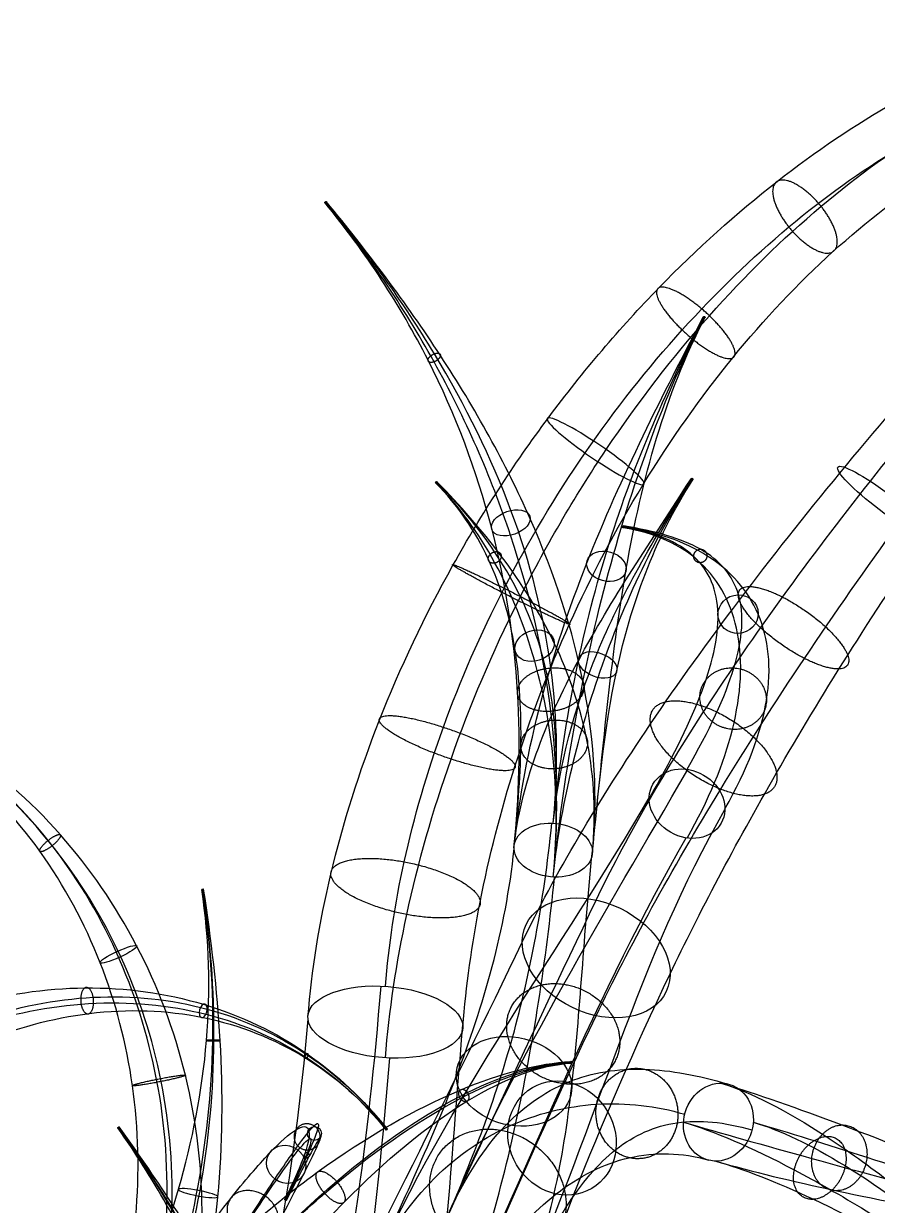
# Model space of a CAD drawing. Header units: millimetres. Extents: x -36.9 to 35.7, y -22.6 to 36.8.
# Drawn here: x -2.83 to 6.04, y 16.86 to 29.12 of the extents above; entities that cross this region are included whole.
import ezdxf

# ---------------------------------------------------------------- set-up
doc = ezdxf.new("R2010")
doc.units = ezdxf.units.MM
doc.header["$MEASUREMENT"] = 0
doc.layers.add('Default', color=18, linetype='Continuous', true_color=0x000000)

msp = doc.modelspace()

# ---------------------------------------------------------------- linework, layer by layer
at = {"layer": 'Default', "extrusion": (-0.574877, 0.697628, 0.427589)}
msp.add_circle((-17.58, 37.555, 40.827), 0.01, dxfattribs=at)
at = {"layer": 'Default', "extrusion": (0.290244, 0.559343, 0.776462)}
msp.add_circle((8.248, 13.558, 56.532), 0.01, dxfattribs=at)
at = {"layer": 'Default', "extrusion": (0.55776, 0.820369, -0.126088)}
msp.add_circle((11.305, 43.569, 16.803), 0.607, dxfattribs=at)
at = {"layer": 'Default', "extrusion": (0.596892, 0.787347, 0.154287)}
msp.add_circle((9.723, 42.435, 29.844), 0.607, dxfattribs=at)
at = {"layer": 'Default', "extrusion": (0.473389, 0.734994, 0.485476)}
msp.add_circle((9.752, 32.011, 43.786), 0.01, dxfattribs=at)
at = {"layer": 'Default', "extrusion": (-0.450089, 0.455677, 0.76797)}
msp.add_circle((-18.157, 20.042, 49.49), 0.01, dxfattribs=at)
at = {"layer": 'Default', "extrusion": (-0.267123, 0.759951, 0.592554)}
msp.add_circle((-10.044, 26.587, 46.679), 0.209, dxfattribs=at)
at = {"layer": 'Default', "extrusion": (-0.393039, 0.060612, 0.917522)}
msp.add_circle((-24.138, 22.997, 53.771), 0.01, dxfattribs=at)
at = {"layer": 'Default', "extrusion": (0.18417, 0.649814, 0.737444)}
msp.add_circle((3.304, 15.916, 52.141), 0.209, dxfattribs=at)
at = {"layer": 'Default', "extrusion": (-0.06644, 0.288286, 0.955237)}
msp.add_circle((-9.637, -4.555, 57.549), 0.209, dxfattribs=at)
at = {"layer": 'Default', "extrusion": (-0.196881, 0.619339, 0.760038)}
msp.add_circle((-9.228, 15.63, 50.364), 0.209, dxfattribs=at)
at = {"layer": 'Default', "extrusion": (0.280866, 0.749657, 0.599274)}
msp.add_circle((4.949, 25.025, 46.387), 0.209, dxfattribs=at)
at = {"layer": 'Default', "extrusion": (0.270784, 0.469856, 0.840186)}
msp.add_circle((6.982, 9.545, 52.123), 0.408, dxfattribs=at)
msp.add_circle((6.982, 9.545, 52.123), 0.408, dxfattribs=at)
at = {"layer": 'Default', "extrusion": (0.074237, 0.726664, 0.68297)}
msp.add_circle((-0.569, 19.575, 46.658), 0.408, dxfattribs=at)
msp.add_circle((-0.569, 19.575, 46.658), 0.408, dxfattribs=at)
msp.add_circle((-0.569, 19.575, 46.658), 0.408, dxfattribs=at)
msp.add_circle((-0.569, 19.575, 46.658), 0.408, dxfattribs=at)
msp.add_circle((-0.569, 19.575, 46.658), 0.408, dxfattribs=at)
at = {"layer": 'Default', "extrusion": (-0.154106, 0.988054, 0.000485483)}
msp.add_circle((-2.147, 55.794, 20.075), 0.01, dxfattribs=at)
at = {"layer": 'Default', "extrusion": (0.304488, 0.635859, 0.709204)}
msp.add_circle((5.579, 17.401, 44.269), 0.806, dxfattribs=at)
msp.add_circle((5.579, 17.401, 44.269), 0.806, dxfattribs=at)
at = {"layer": 'Default', "extrusion": (-0.411505, 0.8976, 0.158043)}
msp.add_circle((-6.438, 52.722, 27.136), 0.209, dxfattribs=at)
at = {"layer": 'Default', "extrusion": (0.071067, 0.885434, 0.4593)}
msp.add_circle((0.575, 26.859, 35.026), 0.806, dxfattribs=at)
msp.add_circle((0.575, 26.859, 35.026), 0.806, dxfattribs=at)
at = {"layer": 'Default', "extrusion": (0.810179, -0.204213, -0.54946)}
msp.add_circle((18.071, 42.152, -34.359), 0.0722, dxfattribs=at)
at = {"layer": 'Default', "extrusion": (0.157752, 0.641161, 0.751018)}
msp.add_circle((2.137, 15.18, 44.774), 0.607, dxfattribs=at)
at = {"layer": 'Default', "extrusion": (0.510534, 0.03242, 0.859246)}
msp.add_circle((18.128, 27.061, 53.295), 0.01, dxfattribs=at)
at = {"layer": 'Default', "extrusion": (0.372677, 0.218999, 0.901749)}
msp.add_circle((13.739, 8.959, 44.781), 0.607, dxfattribs=at)
at = {"layer": 'Default', "extrusion": (0.45759, -0.134607, 0.878915)}
msp.add_circle((18.242, 23.466, 41.574), 0.408, dxfattribs=at)
msp.add_circle((18.242, 23.466, 41.574), 0.408, dxfattribs=at)
msp.add_circle((18.242, 23.466, 41.574), 0.408, dxfattribs=at)
at = {"layer": 'Default', "extrusion": (-0.55582, 0.782854, 0.279648)}
msp.add_circle((-8.729, 45.26, 29.301), 0.01, dxfattribs=at)
at = {"layer": 'Default', "extrusion": (0.001127, 0.073499, 0.997295)}
msp.add_circle((0.078, -13.823, 52.001), 0.0722, dxfattribs=at)
at = {"layer": 'Default', "extrusion": (-0.51657, 0.653606, 0.553132)}
msp.add_circle((-11.681, 36.415, 40.1), 0.01, dxfattribs=at)
at = {"layer": 'Default', "extrusion": (-0.223512, -0.316922, 0.921739)}
msp.add_circle((-10.046, 33.665, 43.737), 0.209, dxfattribs=at)
at = {"layer": 'Default', "extrusion": (0.182879, 0.974047, -0.133374)}
msp.add_circle((4.132, 57.719, 8.89), 0.209, dxfattribs=at)
at = {"layer": 'Default', "extrusion": (0.225531, 0.448589, 0.864814)}
msp.add_circle((7.695, 11.265, 49.417), 0.01, dxfattribs=at)
at = {"layer": 'Default'}
for points, knots in [([(2.35, 19.592, 43.846), (2.681, 20.285, 44.62), (3.378, 21.458, 45.609), (4.59, 23.142, 46.451), (5.635, 24.461, 46.825), (6.75, 25.76, 46.917), (8.236, 27.378, 46.678), (9.332, 28.471, 46.134), (10.014, 29.121, 45.639)], [0, 0, 0, 0, 3.111664, 4.74442, 6.400776, 8.057133, 9.689889, 12.801553, 12.801553, 12.801553, 12.801553]), ([(0.125, 18.814, 39.973), (0.164, 19.298, 40.224), (0.329, 20.322, 40.675), (0.835, 21.919, 41.129), (1.602, 23.533, 41.326), (2.594, 25.061, 41.231), (3.744, 26.409, 40.85), (4.97, 27.509, 40.218), (6.192, 28.332, 39.398), (6.988, 28.711, 38.75), (7.368, 28.858, 38.412)], [0, 0, 0, 0, 1.534199, 3.160231, 4.853825, 6.583342, 8.31286, 10.006454, 11.632486, 13.166685, 13.166685, 13.166685, 13.166685]), ([(3.117, 18.828, 44.202), (3.454, 19.531, 44.986), (4.125, 20.754, 45.973), (5.267, 22.538, 46.785), (6.247, 23.939, 47.126), (7.295, 25.317, 47.18), (8.704, 27.021, 46.896), (9.77, 28.15, 46.331), (10.456, 28.804, 45.833)], [0, 0, 0, 0, 3.111664, 4.74442, 6.400776, 8.057133, 9.689889, 12.801553, 12.801553, 12.801553, 12.801553]), ([(3.117, 20.028, 43.126), (3.412, 20.644, 43.813), (4.001, 21.669, 44.728), (5.038, 23.171, 45.589), (5.949, 24.371, 46.027), (6.946, 25.583, 46.211), (8.307, 27.122, 46.102), (9.342, 28.178, 45.634), (9.985, 28.791, 45.167)], [0, 0, 0, 0, 3.111664, 4.74442, 6.400776, 8.057133, 9.689889, 12.801553, 12.801553, 12.801553, 12.801553]), ([(0.929, 18.392, 40.662), (0.968, 18.875, 40.912), (1.122, 19.903, 41.352), (1.582, 21.519, 41.769), (2.282, 23.164, 41.908), (3.195, 24.732, 41.748), (4.266, 26.119, 41.3), (5.425, 27.254, 40.614), (6.603, 28.1, 39.757), (7.386, 28.485, 39.1), (7.766, 28.631, 38.763)], [0, 0, 0, 0, 1.534199, 3.160231, 4.853825, 6.583342, 8.31286, 10.006454, 11.632486, 13.166685, 13.166685, 13.166685, 13.166685]), ([(3.885, 19.264, 43.481), (4.185, 19.89, 44.179), (4.749, 20.965, 45.092), (5.715, 22.566, 45.923), (6.561, 23.849, 46.327), (7.491, 25.14, 46.475), (8.775, 26.765, 46.32), (9.78, 27.857, 45.831), (10.427, 28.475, 45.36)], [0, 0, 0, 0, 3.111664, 4.74442, 6.400776, 8.057133, 9.689889, 12.801553, 12.801553, 12.801553, 12.801553]), ([(0.929, 19.134, 39.231), (0.963, 19.556, 39.45), (1.098, 20.447, 39.854), (1.504, 21.843, 40.3), (2.134, 23.284, 40.547), (2.975, 24.688, 40.551), (3.982, 25.965, 40.289), (5.091, 27.036, 39.775), (6.221, 27.847, 39.052), (6.965, 28.215, 38.454), (7.321, 28.351, 38.139)], [0, 0, 0, 0, 1.534199, 3.160231, 4.853825, 6.583342, 8.31286, 10.006454, 11.632486, 13.166685, 13.166685, 13.166685, 13.166685]), ([(1.733, 18.712, 39.92), (1.767, 19.133, 40.138), (1.89, 20.027, 40.532), (2.252, 21.443, 40.939), (2.815, 22.916, 41.13), (3.576, 24.359, 41.067), (4.505, 25.676, 40.74), (5.546, 26.781, 40.171), (6.632, 27.615, 39.411), (7.364, 27.989, 38.805), (7.719, 28.125, 38.49)], [0, 0, 0, 0, 1.534199, 3.160231, 4.853825, 6.583342, 8.31286, 10.006454, 11.632486, 13.166685, 13.166685, 13.166685, 13.166685]), ([(2.264, 20.569, 46.185), (2.318, 21.095, 46.679), (2.351, 22.183, 47.656), (2.094, 23.894, 49.059), (1.449, 25.632, 50.349), (0.729, 26.744, 51.083), (0.3, 27.265, 51.402)], [0, 0, 0, 0, 2.240954, 4.518101, 6.795247, 9.036201, 9.036201, 9.036201, 9.036201]), ([(2.671, 20.267, 46.461), (2.727, 20.815, 46.976), (2.71, 21.982, 47.958), (2.292, 23.817, 49.267), (1.497, 25.624, 50.418), (0.737, 26.743, 51.094), (0.308, 27.264, 51.414)], [0, 0, 0, 0, 2.240954, 4.518101, 6.795247, 9.036201, 9.036201, 9.036201, 9.036201]), ([(2.671, 20.826, 45.867), (2.726, 21.365, 46.373), (2.709, 22.447, 47.411), (2.297, 24.071, 48.935), (1.502, 25.69, 50.32), (0.738, 26.754, 51.078), (0.309, 27.275, 51.397)], [0, 0, 0, 0, 2.240954, 4.518101, 6.795247, 9.036201, 9.036201, 9.036201, 9.036201]), ([(3.078, 20.525, 46.143), (3.135, 21.085, 46.669), (3.068, 22.246, 47.712), (2.494, 23.994, 49.143), (1.55, 25.682, 50.388), (0.746, 26.753, 51.089), (0.316, 27.274, 51.409)], [0, 0, 0, 0, 2.240954, 4.518101, 6.795247, 9.036201, 9.036201, 9.036201, 9.036201]), ([(2.264, 20.569, 46.185), (2.301, 20.932, 46.526), (2.358, 21.642, 47.238), (2.309, 22.653, 48.395), (2.045, 23.585, 49.619), (1.683, 24.121, 50.442), (1.45, 24.357, 50.84)], [0, 0, 0, 0, 1.554012, 3.126036, 4.698059, 6.252072, 6.252072, 6.252072, 6.252072]), ([(2.671, 20.826, 45.867), (2.71, 21.209, 46.226), (2.717, 21.925, 47.015), (2.511, 22.849, 48.301), (2.097, 23.651, 49.606), (1.692, 24.132, 50.44), (1.458, 24.369, 50.838)], [0, 0, 0, 0, 1.554012, 3.126036, 4.698059, 6.252072, 6.252072, 6.252072, 6.252072]), ([(2.671, 20.267, 46.461), (2.709, 20.637, 46.809), (2.716, 21.397, 47.501), (2.515, 22.521, 48.561), (2.102, 23.551, 49.671), (1.693, 24.116, 50.451), (1.459, 24.352, 50.849)], [0, 0, 0, 0, 1.554012, 3.126036, 4.698059, 6.252072, 6.252072, 6.252072, 6.252072]), ([(3.078, 20.525, 46.143), (3.118, 20.915, 46.51), (3.075, 21.68, 47.278), (2.717, 22.717, 48.467), (2.154, 23.616, 49.658), (1.701, 24.127, 50.449), (1.468, 24.363, 50.847)], [0, 0, 0, 0, 1.554012, 3.126036, 4.698059, 6.252072, 6.252072, 6.252072, 6.252072]), ([(4.06, 21.385, 48.77), (4.293, 21.788, 49.492), (4.623, 22.496, 51.054), (4.67, 23.243, 53.562), (4.272, 23.703, 56.088), (3.73, 23.858, 57.707), (3.399, 23.909, 58.481)], [0, 0, 0, 0, 2.532079, 5.116524, 7.70097, 10.233049, 10.233049, 10.233049, 10.233049]), ([(3.668, 21.082, 49.065), (3.89, 21.468, 49.755), (4.254, 22.182, 51.216), (4.456, 23.038, 53.593), (4.216, 23.64, 56.074), (3.721, 23.848, 57.704), (3.39, 23.899, 58.478)], [0, 0, 0, 0, 2.532079, 5.116524, 7.70097, 10.233049, 10.233049, 10.233049, 10.233049]), ([(4.06, 20.672, 49.168), (4.285, 21.062, 49.865), (4.604, 21.831, 51.327), (4.66, 22.838, 53.671), (4.273, 23.585, 56.101), (3.731, 23.838, 57.709), (3.399, 23.89, 58.483)], [0, 0, 0, 0, 2.532079, 5.116524, 7.70097, 10.233049, 10.233049, 10.233049, 10.233049]), ([(4.453, 20.975, 48.873), (4.688, 21.382, 49.601), (4.973, 22.146, 51.164), (4.874, 23.043, 53.64), (4.329, 23.647, 56.115), (3.74, 23.849, 57.711), (3.408, 23.9, 58.486)], [0, 0, 0, 0, 2.532079, 5.116524, 7.70097, 10.233049, 10.233049, 10.233049, 10.233049]), ([(-2.156, 14, 56.238), (-1.921, 14.394, 56.119), (-1.537, 15.268, 55.931), (-1.286, 16.71, 55.822), (-1.387, 18.167, 55.89), (-1.817, 19.52, 56.119), (-2.54, 20.701, 56.486), (-3.522, 21.642, 56.968), (-4.689, 22.266, 57.524), (-5.535, 22.451, 57.913), (-5.956, 22.484, 58.102)], [0, 0, 0, 0, 1.386998, 2.822858, 4.258719, 5.645717, 7.032715, 8.468575, 9.904436, 11.291434, 11.291434, 11.291434, 11.291434]), ([(-2.455, 14.296, 56.633), (-2.242, 14.653, 56.526), (-1.884, 15.437, 56.344), (-1.611, 16.739, 56.198), (-1.642, 18.092, 56.195), (-1.982, 19.398, 56.335), (-2.621, 20.583, 56.615), (-3.544, 21.565, 57.026), (-4.689, 22.238, 57.539), (-5.534, 22.438, 57.919), (-5.954, 22.471, 58.108)], [0, 0, 0, 0, 1.386998, 2.822858, 4.258719, 5.645717, 7.032715, 8.468575, 9.904436, 11.291434, 11.291434, 11.291434, 11.291434]), ([(-1.754, 13.878, 56.633), (-1.508, 14.29, 56.509), (-1.119, 15.207, 56.3), (-0.909, 16.711, 56.141), (-1.085, 18.214, 56.15), (-1.605, 19.587, 56.315), (-2.416, 20.762, 56.617), (-3.467, 21.681, 57.039), (-4.675, 22.28, 57.548), (-5.529, 22.457, 57.924), (-5.95, 22.49, 58.113)], [0, 0, 0, 0, 1.386998, 2.822858, 4.258719, 5.645717, 7.032715, 8.468575, 9.904436, 11.291434, 11.291434, 11.291434, 11.291434]), ([(-2.052, 14.175, 57.028), (-1.829, 14.549, 56.915), (-1.466, 15.375, 56.713), (-1.234, 16.74, 56.518), (-1.34, 18.14, 56.455), (-1.77, 19.465, 56.531), (-2.496, 20.644, 56.746), (-3.489, 21.604, 57.097), (-4.675, 22.252, 57.564), (-5.528, 22.444, 57.931), (-5.949, 22.477, 58.119)], [0, 0, 0, 0, 1.386998, 2.822858, 4.258719, 5.645717, 7.032715, 8.468575, 9.904436, 11.291434, 11.291434, 11.291434, 11.291434]), ([(-2.455, 14.296, 56.633), (-2.206, 14.713, 56.508), (-1.733, 15.581, 56.28), (-1.177, 17.008, 56.016), (-0.871, 18.555, 55.845), (-0.897, 19.619, 55.805), (-0.978, 20.138, 55.805)], [0, 0, 0, 0, 1.57499, 3.176635, 4.77828, 6.35327, 6.35327, 6.35327, 6.35327]), ([(-2.156, 14, 56.238), (-1.893, 14.442, 56.105), (-1.431, 15.399, 55.912), (-0.988, 16.955, 55.793), (-0.817, 18.559, 55.78), (-0.888, 19.62, 55.794), (-0.969, 20.139, 55.794)], [0, 0, 0, 0, 1.57499, 3.176635, 4.77828, 6.35327, 6.35327, 6.35327, 6.35327]), ([(-2.052, 14.175, 57.028), (-1.795, 14.605, 56.899), (-1.358, 15.516, 56.616), (-0.951, 16.999, 56.207), (-0.807, 18.562, 55.899), (-0.886, 19.621, 55.814), (-0.967, 20.139, 55.814)], [0, 0, 0, 0, 1.57499, 3.176635, 4.77828, 6.35327, 6.35327, 6.35327, 6.35327]), ([(-1.754, 13.878, 56.633), (-1.482, 14.335, 56.496), (-1.056, 15.335, 56.248), (-0.762, 16.946, 55.985), (-0.753, 18.566, 55.834), (-0.877, 19.622, 55.803), (-0.958, 20.141, 55.803)], [0, 0, 0, 0, 1.57499, 3.176635, 4.77828, 6.35327, 6.35327, 6.35327, 6.35327]), ([(-7.372, 15.004, 56.045), (-7.23, 15.46, 56.139), (-6.816, 16.367, 56.258), (-5.879, 17.547, 56.203), (-4.716, 18.442, 55.918), (-3.449, 18.988, 55.444), (-2.163, 19.178, 54.82), (-0.933, 19.005, 54.084), (0.14, 18.49, 53.293), (0.706, 17.957, 52.765), (0.943, 17.657, 52.512)], [0, 0, 0, 0, 1.370937, 2.794427, 4.217917, 5.588854, 6.959792, 8.383282, 9.806772, 11.177709, 11.177709, 11.177709, 11.177709]), ([(-7.007, 14.807, 56.445), (-6.867, 15.254, 56.537), (-6.473, 16.147, 56.642), (-5.594, 17.331, 56.543), (-4.502, 18.252, 56.198), (-3.305, 18.841, 55.656), (-2.08, 19.081, 54.963), (-0.896, 18.957, 54.16), (0.15, 18.475, 53.319), (0.711, 17.95, 52.777), (0.947, 17.651, 52.524)], [0, 0, 0, 0, 1.370937, 2.794427, 4.217917, 5.588854, 6.959792, 8.383282, 9.806772, 11.177709, 11.177709, 11.177709, 11.177709]), ([(-6.96, 14.957, 55.645), (-6.832, 15.367, 55.729), (-6.472, 16.181, 55.848), (-5.659, 17.274, 55.847), (-4.621, 18.151, 55.652), (-3.448, 18.741, 55.275), (-2.21, 19.01, 54.736), (-0.982, 18.923, 54.056), (0.117, 18.468, 53.29), (0.696, 17.947, 52.764), (0.932, 17.649, 52.512)], [0, 0, 0, 0, 1.370937, 2.794427, 4.217917, 5.588854, 6.959792, 8.383282, 9.806772, 11.177709, 11.177709, 11.177709, 11.177709]), ([(-6.594, 14.76, 56.045), (-6.469, 15.16, 56.127), (-6.129, 15.961, 56.232), (-5.373, 17.058, 56.187), (-4.407, 17.961, 55.932), (-3.305, 18.594, 55.488), (-2.127, 18.914, 54.878), (-0.944, 18.875, 54.132), (0.127, 18.453, 53.316), (0.701, 17.941, 52.776), (0.936, 17.642, 52.524)], [0, 0, 0, 0, 1.370937, 2.794427, 4.217917, 5.588854, 6.959792, 8.383282, 9.806772, 11.177709, 11.177709, 11.177709, 11.177709]), ([(-2.455, 14.296, 56.633), (-2.129, 14.843, 56.468), (-1.512, 15.656, 56.381), (-0.554, 16.6, 56.607), (0.479, 17.432, 57.077), (1.716, 18.131, 58.041), (2.525, 18.334, 59.092), (2.85, 18.354, 59.639)], [0, 0, 0, 0, 1.907448, 2.923958, 3.960179, 6.012911, 7.920358, 7.920358, 7.920358, 7.920358]), ([(-2.156, 14, 56.238), (-1.819, 14.566, 56.067), (-1.206, 15.434, 56.012), (-0.296, 16.454, 56.329), (0.663, 17.357, 56.909), (1.784, 18.113, 57.998), (2.537, 18.33, 59.085), (2.862, 18.351, 59.632)], [0, 0, 0, 0, 1.907448, 2.923958, 3.960179, 6.012911, 7.920358, 7.920358, 7.920358, 7.920358]), ([(-2.052, 14.175, 57.028), (-1.759, 14.666, 56.88), (-1.234, 15.411, 56.764), (-0.402, 16.343, 56.885), (0.523, 17.219, 57.227), (1.704, 18.049, 58.063), (2.523, 18.321, 59.095), (2.847, 18.341, 59.641)], [0, 0, 0, 0, 1.907448, 2.923958, 3.960179, 6.012911, 7.920358, 7.920358, 7.920358, 7.920358]), ([(-1.754, 13.878, 56.633), (-1.449, 14.39, 56.479), (-0.929, 15.189, 56.395), (-0.145, 16.197, 56.607), (0.707, 17.144, 57.059), (1.772, 18.031, 58.019), (2.535, 18.317, 59.088), (2.859, 18.337, 59.634)], [0, 0, 0, 0, 1.907448, 2.923958, 3.960179, 6.012911, 7.920358, 7.920358, 7.920358, 7.920358]), ([(1.57, 16.738, 40.469), (1.732, 17.109, 41.019), (2.113, 17.714, 42.206), (2.809, 18.202, 44.089), (3.601, 18.321, 45.962), (4.181, 18.209, 47.161), (4.483, 18.121, 47.742)], [0, 0, 0, 0, 1.91522, 3.863131, 5.811043, 7.726263, 7.726263, 7.726263, 7.726263]), ([(4.41, 18.129, 47.781), (4.789, 18.018, 48.509), (5.634, 17.718, 49.914), (7.133, 17.123, 51.827), (8.845, 16.462, 53.519), (10.114, 16.034, 54.495), (10.776, 15.836, 54.943)], [0, 0, 0, 0, 2.470453, 4.960215, 7.449978, 9.920431, 9.920431, 9.920431, 9.920431]), ([(4.41, 18.129, 47.781), (4.719, 18.038, 48.375), (5.49, 17.641, 49.493), (6.901, 16.545, 50.633), (8.377, 15.162, 51.099), (9.307, 14.199, 50.985), (9.739, 13.744, 50.841)], [0, 0, 0, 0, 1.930114, 3.979306, 6.028499, 7.958613, 7.958613, 7.958613, 7.958613]), ([(0.787, 16.178, 41.079), (0.944, 16.536, 41.61), (1.36, 17.154, 42.721), (2.186, 17.737, 44.454), (3.115, 17.966, 46.202), (3.739, 17.894, 47.357), (4.036, 17.807, 47.927)], [0, 0, 0, 0, 1.91522, 3.863131, 5.811043, 7.726263, 7.726263, 7.726263, 7.726263]), ([(-2.455, 14.296, 56.633), (-2.243, 14.651, 56.526), (-1.814, 15.34, 56.215), (-1.205, 16.239, 55.479), (-0.673, 16.95, 54.514), (-0.255, 17.438, 53.384), (0.029, 17.688, 52.141), (0.16, 17.689, 50.838), (0.121, 17.437, 49.554), (-0.019, 17.116, 48.76), (-0.115, 16.926, 48.392)], [0, 0, 0, 0, 1.275436, 2.585645, 3.895854, 5.17129, 6.446726, 7.756935, 9.067144, 10.34258, 10.34258, 10.34258, 10.34258]), ([(-2.052, 14.175, 57.028), (-1.826, 14.554, 56.914), (-1.38, 15.295, 56.569), (-0.787, 16.256, 55.746), (-0.311, 17.001, 54.681), (0.025, 17.493, 53.465), (0.214, 17.73, 52.163), (0.255, 17.71, 50.832), (0.151, 17.442, 49.546), (-0.005, 17.119, 48.756), (-0.101, 16.928, 48.388)], [0, 0, 0, 0, 1.275436, 2.585645, 3.895854, 5.17129, 6.446726, 7.756935, 9.067144, 10.34258, 10.34258, 10.34258, 10.34258]), ([(0.322, 10.485, 49.718), (0.273, 11.112, 49.842), (0.141, 12.366, 50.112), (-0.233, 14.231, 50.577), (-0.861, 16.038, 51.095), (-1.484, 17.151, 51.463), (-1.849, 17.666, 51.647)], [0, 0, 0, 0, 1.975202, 3.96795, 5.960699, 7.9359, 7.9359, 7.9359, 7.9359]), ([(0.729, 10.595, 49.324), (0.678, 11.243, 49.452), (0.491, 12.525, 49.779), (-0.041, 14.36, 50.392), (-0.812, 16.086, 51.046), (-1.476, 17.159, 51.454), (-1.842, 17.675, 51.639)], [0, 0, 0, 0, 1.975202, 3.96795, 5.960699, 7.9359, 7.9359, 7.9359, 7.9359]), ([(0.729, 10.436, 50.124), (0.679, 11.076, 50.251), (0.494, 12.361, 50.477), (-0.034, 14.25, 50.795), (-0.808, 16.05, 51.159), (-1.475, 17.153, 51.473), (-1.841, 17.669, 51.658)], [0, 0, 0, 0, 1.975202, 3.96795, 5.960699, 7.9359, 7.9359, 7.9359, 7.9359]), ([(1.135, 10.546, 49.73), (1.084, 11.207, 49.861), (0.843, 12.519, 50.143), (0.158, 14.378, 50.61), (-0.759, 16.099, 51.11), (-1.467, 17.161, 51.465), (-1.833, 17.677, 51.649)], [0, 0, 0, 0, 1.975202, 3.96795, 5.960699, 7.9359, 7.9359, 7.9359, 7.9359]), ([(2.353, 15.963, 40.761), (2.5, 16.298, 41.258), (2.796, 16.891, 42.318), (3.303, 17.496, 44.041), (3.928, 17.776, 45.824), (4.447, 17.727, 46.986), (4.734, 17.643, 47.538)], [0, 0, 0, 0, 1.91522, 3.863131, 5.811043, 7.726263, 7.726263, 7.726263, 7.726263]), ([(4.023, 17.725, 47.921), (4.408, 17.612, 48.659), (5.311, 17.358, 50.067), (6.958, 16.909, 51.932), (8.801, 16.4, 53.554), (10.107, 16.023, 54.501), (10.769, 15.825, 54.949)], [0, 0, 0, 0, 2.470453, 4.960215, 7.449978, 9.920431, 9.920431, 9.920431, 9.920431]), ([(4.023, 17.725, 47.921), (4.332, 17.634, 48.515), (5.149, 17.284, 49.618), (6.704, 16.337, 50.706), (8.322, 15.103, 51.119), (9.298, 14.189, 50.989), (9.73, 13.734, 50.844)], [0, 0, 0, 0, 1.930114, 3.979306, 6.028499, 7.958613, 7.958613, 7.958613, 7.958613]), ([(4.747, 17.725, 47.544), (5.116, 17.616, 48.253), (5.899, 17.372, 49.654), (7.265, 16.928, 51.647), (8.874, 16.41, 53.46), (10.119, 16.025, 54.485), (10.781, 15.827, 54.933)], [0, 0, 0, 0, 2.470453, 4.960215, 7.449978, 9.920431, 9.920431, 9.920431, 9.920431]), ([(4.747, 17.725, 47.544), (5.027, 17.642, 48.081), (5.685, 17.328, 49.127), (6.93, 16.421, 50.358), (8.354, 15.154, 51.016), (9.303, 14.198, 50.972), (9.735, 13.744, 50.828)], [0, 0, 0, 0, 1.930114, 3.979306, 6.028499, 7.958613, 7.958613, 7.958613, 7.958613]), ([(-2.156, 14, 56.238), (-1.961, 14.328, 56.139), (-1.572, 14.974, 55.864), (-1.028, 15.855, 55.219), (-0.555, 16.6, 54.355), (-0.182, 17.159, 53.312), (0.071, 17.502, 52.128), (0.181, 17.593, 50.85), (0.128, 17.408, 49.564), (-0.015, 17.104, 48.765), (-0.111, 16.913, 48.398)], [0, 0, 0, 0, 1.275436, 2.585645, 3.895854, 5.17129, 6.446726, 7.756935, 9.067144, 10.34258, 10.34258, 10.34258, 10.34258]), ([(-1.754, 13.878, 56.633), (-1.544, 14.231, 56.527), (-1.137, 14.929, 56.217), (-0.611, 15.872, 55.485), (-0.193, 16.65, 54.522), (0.098, 17.215, 53.393), (0.256, 17.544, 52.15), (0.276, 17.615, 50.843), (0.158, 17.413, 49.556), (-0.002, 17.106, 48.761), (-0.098, 16.915, 48.394)], [0, 0, 0, 0, 1.275436, 2.585645, 3.895854, 5.17129, 6.446726, 7.756935, 9.067144, 10.34258, 10.34258, 10.34258, 10.34258]), ([(1.57, 15.402, 41.371), (1.711, 15.725, 41.85), (2.043, 16.331, 42.834), (2.68, 17.031, 44.406), (3.442, 17.421, 46.064), (4.005, 17.412, 47.181), (4.287, 17.329, 47.723)], [0, 0, 0, 0, 1.91522, 3.863131, 5.811043, 7.726263, 7.726263, 7.726263, 7.726263]), ([(4.36, 17.32, 47.684), (4.735, 17.21, 48.404), (5.576, 17.012, 49.807), (7.09, 16.714, 51.752), (8.829, 16.347, 53.495), (10.111, 16.014, 54.491), (10.773, 15.817, 54.939)], [0, 0, 0, 0, 2.470453, 4.960215, 7.449978, 9.920431, 9.920431, 9.920431, 9.920431]), ([(4.36, 17.32, 47.684), (4.64, 17.238, 48.221), (5.344, 16.971, 49.252), (6.733, 16.213, 50.431), (8.3, 15.096, 51.037), (9.294, 14.188, 50.975), (9.725, 13.734, 50.831)], [0, 0, 0, 0, 1.930114, 3.979306, 6.028499, 7.958613, 7.958613, 7.958613, 7.958613])]:
    msp.add_open_spline(points, degree=3, knots=knots, dxfattribs=at)
at = {"layer": 'Default', "extrusion": (-0.693904, -0.582172, 0.42376)}
msp.add_rational_spline([(5.452, 27.225, 40.57), (5.743, 26.862, 40.546), (5.575, 26.755, 40.125), (5.408, 26.648, 39.704), (5.117, 27.011, 39.727), (4.826, 27.375, 39.751), (4.994, 27.482, 40.172), (5.161, 27.589, 40.593), (5.452, 27.225, 40.57)], [1, 0.707106781187, 1, 0.707106781187, 1, 0.707106781187, 1, 0.707106781187, 1], degree=2, knots=[0, 0, 0, 1.266062, 1.266062, 2.532124, 2.532124, 3.798186, 3.798186, 5.064247, 5.064247, 5.064247], dxfattribs=at)
at = {"layer": 'Default', "extrusion": (0.639778, 0.714833, -0.282307)}
msp.add_rational_spline([(4.292, 26.09, 41.254), (4.675, 25.726, 41.201), (4.534, 25.653, 40.695), (4.393, 25.579, 40.189), (4.01, 25.943, 40.243), (3.628, 26.306, 40.296), (3.769, 26.38, 40.802), (3.91, 26.453, 41.308), (4.292, 26.09, 41.254)], [1, 0.707106781187, 1, 0.707106781187, 1, 0.707106781187, 1, 0.707106781187, 1], degree=2, knots=[0, 0, 0, 1.266062, 1.266062, 2.532124, 2.532124, 3.798186, 3.798186, 5.064247, 5.064247, 5.064247], dxfattribs=at)
at = {"layer": 'Default'}
for points in [[(2.264, 20.569, 46.185), (2.371, 21.615, 47.168), (2.943, 23.587, 49.205), (3.816, 25.283, 51.337), (4.229, 26.078, 52.441)], [(2.671, 20.826, 45.867), (2.778, 21.87, 46.848), (3.151, 23.714, 49.038), (3.826, 25.289, 51.328), (4.239, 26.084, 52.433)], [(2.671, 20.267, 46.461), (2.776, 21.292, 47.424), (3.142, 23.386, 49.298), (3.825, 25.272, 51.339), (4.238, 26.068, 52.445)], [(3.078, 20.525, 46.143), (3.183, 21.547, 47.104), (3.35, 23.514, 49.131), (3.834, 25.278, 51.331), (4.248, 26.074, 52.437)], [(2.264, 20.569, 46.185), (2.33, 21.219, 46.796), (2.851, 22.528, 47.93), (3.697, 23.768, 48.827), (4.105, 24.401, 49.245)], [(2.671, 20.826, 45.867), (2.734, 21.445, 46.448), (3.041, 22.589, 47.706), (3.704, 23.768, 48.815), (4.114, 24.404, 49.234)], [(2.671, 20.267, 46.461), (2.736, 20.903, 47.059), (3.051, 22.341, 48.043), (3.706, 23.758, 48.832), (4.114, 24.392, 49.25)], [(3.078, 20.525, 46.143), (3.14, 21.13, 46.711), (3.241, 22.402, 47.819), (3.713, 23.758, 48.82), (4.123, 24.394, 49.239)], [(1.57, 16.738, 40.469), (2.353, 18.524, 43.114), (3.184, 19.849, 46.024), (4.069, 21.383, 48.768)], [(0.787, 16.178, 41.079), (1.566, 17.956, 43.712), (2.784, 19.557, 46.32), (3.668, 21.09, 49.061)], [(2.353, 15.963, 40.761), (3.127, 17.728, 43.376), (3.571, 19.437, 46.14), (4.453, 20.967, 48.877)], [(1.57, 16.738, 40.469), (1.84, 17.356, 41.384), (2.296, 18.55, 43.281), (2.571, 19.989, 45.08), (2.657, 20.827, 45.867)], [(1.57, 15.402, 41.371), (2.34, 17.16, 43.974), (3.171, 19.145, 46.437), (4.052, 20.674, 49.17)], [(0.787, 16.178, 41.079), (1.06, 16.8, 42.001), (1.711, 18.141, 43.758), (2.179, 19.718, 45.405), (2.265, 20.559, 46.195)], [(2.353, 15.963, 40.761), (2.636, 16.609, 41.719), (2.914, 18.048, 43.611), (2.99, 19.679, 45.329), (3.078, 20.535, 46.133)], [(1.57, 15.402, 41.371), (1.855, 16.054, 42.336), (2.329, 17.639, 44.088), (2.598, 19.409, 45.653), (2.685, 20.267, 46.46)], [(-0.803, 10.991, 32.474), (0.338, 14.136, 35.966), (1.646, 16.954, 39.697), (3.118, 20.028, 43.126)], [(-1.973, 10.286, 33.491), (-0.825, 13.452, 37.006), (0.873, 16.509, 40.407), (2.35, 19.592, 43.846)], [(0.367, 9.906, 33.069), (1.5, 13.029, 36.536), (2.418, 16.199, 40.063), (3.885, 19.264, 43.481)], [(-0.803, 10.991, 32.474), (-0.382, 12.15, 33.761), (0.329, 14.594, 36.293), (0.756, 17.533, 38.402), (0.884, 19.136, 39.233)], [(-1.973, 10.286, 33.491), (-1.542, 11.473, 34.809), (-0.624, 14.088, 37.22), (-0.004, 17.166, 39.169), (0.127, 18.793, 40.013)], [(-0.803, 9.202, 34.086), (0.337, 12.345, 37.576), (1.645, 15.754, 40.774), (3.117, 18.828, 44.202)], [(0.367, 9.906, 33.069), (0.813, 11.134, 34.433), (1.365, 13.894, 36.986), (1.599, 17.071, 39.018), (1.732, 18.733, 39.88)], [(-0.803, 9.202, 34.086), (-0.347, 10.457, 35.481), (0.412, 13.388, 37.913), (0.839, 16.704, 39.785), (0.974, 18.389, 40.659)]]:
    msp.add_open_spline(points, degree=3, dxfattribs=at)
at = {"layer": 'Default', "extrusion": (0.429034, -0.740273, -0.517615)}
msp.add_rational_spline([(1.434, 25.612, 50.402), (1.499, 25.636, 50.421), (1.5, 25.678, 50.363), (1.502, 25.719, 50.305), (1.438, 25.696, 50.286), (1.373, 25.672, 50.267), (1.372, 25.63, 50.325), (1.37, 25.589, 50.382), (1.434, 25.612, 50.402)], [1, 0.707106781187, 1, 0.707106781187, 1, 0.707106781187, 1, 0.707106781187, 1], degree=2, knots=[0, 0, 0, 0.640885, 0.640885, 1.28177, 1.28177, 1.922655, 1.922655, 2.56354, 2.56354, 2.56354], dxfattribs=at)
at = {"layer": 'Default', "extrusion": (0.236178, -0.176857, -0.95548)}
msp.add_rational_spline([(4.198, 23.668, 56.09), (4.129, 23.665, 56.073), (4.129, 23.595, 56.086), (4.129, 23.525, 56.099), (4.198, 23.528, 56.116), (4.267, 23.531, 56.132), (4.267, 23.6, 56.119), (4.267, 23.67, 56.107), (4.198, 23.668, 56.09)], [1, 0.707106781187, 1, 0.707106781187, 1, 0.707106781187, 1, 0.707106781187, 1], degree=2, knots=[0, 0, 0, 0.640885, 0.640885, 1.28177, 1.28177, 1.922655, 1.922655, 2.56354, 2.56354, 2.56354], dxfattribs=at)
at = {"layer": 'Default', "extrusion": (-0.327967, 0.543247, 0.772865)}
msp.add_rational_spline([(2.066, 23.524, 49.686), (2.134, 23.539, 49.704), (2.132, 23.598, 49.662), (2.13, 23.656, 49.62), (2.063, 23.641, 49.602), (1.995, 23.626, 49.584), (1.997, 23.567, 49.626), (1.999, 23.509, 49.667), (2.066, 23.524, 49.686)], [1, 0.707106781187, 1, 0.707106781187, 1, 0.707106781187, 1, 0.707106781187, 1], degree=2, knots=[0, 0, 0, 0.640885, 0.640885, 1.28177, 1.28177, 1.922655, 1.922655, 2.56354, 2.56354, 2.56354], dxfattribs=at)
at = {"layer": 'Default', "extrusion": (0.452164, 0.89123, 0.035463)}
msp.add_rational_spline([(2.309, 23.134, 41.858), (2.915, 22.831, 41.763), (2.841, 22.895, 41.087), (2.767, 22.96, 40.41), (2.162, 23.263, 40.505), (1.557, 23.566, 40.6), (1.63, 23.502, 41.276), (1.704, 23.438, 41.953), (2.309, 23.134, 41.858)], [1, 0.707106781187, 1, 0.707106781187, 1, 0.707106781187, 1, 0.707106781187, 1], degree=2, knots=[0, 0, 0, 1.266062, 1.266062, 2.532124, 2.532124, 3.798186, 3.798186, 5.064247, 5.064247, 5.064247], dxfattribs=at)
at = {"layer": 'Default', "extrusion": (0.541706, 0.779438, 0.314691)}
msp.add_rational_spline([(5.052, 23.172, 45.549), (4.49, 23.457, 45.81), (4.603, 23.139, 46.403), (4.717, 22.821, 46.996), (5.279, 22.535, 46.735), (5.841, 22.25, 46.474), (5.728, 22.568, 45.881), (5.614, 22.886, 45.288), (5.052, 23.172, 45.549)], [1, 0.707106781187, 1, 0.707106781187, 1, 0.707106781187, 1, 0.707106781187, 1], degree=2, knots=[0, 0, 0, 1.266062, 1.266062, 2.532124, 2.532124, 3.798186, 3.798186, 5.064247, 5.064247, 5.064247], dxfattribs=at)
at = {"layer": 'Default', "extrusion": (-0.096625, 0.755145, 0.648397)}
msp.add_rational_spline([(2.646, 21.986, 47.923), (2.991, 22.011, 47.945), (2.991, 22.237, 47.681), (2.991, 22.463, 47.418), (2.646, 22.437, 47.396), (2.301, 22.412, 47.375), (2.301, 22.186, 47.638), (2.301, 21.96, 47.901), (2.646, 21.986, 47.923)], [1, 0.707106781187, 1, 0.707106781187, 1, 0.707106781187, 1, 0.707106781187, 1], degree=2, knots=[0, 0, 0, 0.640885, 0.640885, 1.28177, 1.28177, 1.922655, 1.922655, 2.56354, 2.56354, 2.56354], dxfattribs=at)
at = {"layer": 'Default', "extrusion": (0.106011, 0.387816, 0.91562)}
msp.add_rational_spline([(4.546, 22.437, 51.063), (4.201, 22.458, 51.094), (4.194, 22.139, 51.23), (4.187, 21.82, 51.366), (4.532, 21.799, 51.335), (4.877, 21.778, 51.304), (4.884, 22.097, 51.168), (4.891, 22.416, 51.032), (4.546, 22.437, 51.063)], [1, 0.707106781187, 1, 0.707106781187, 1, 0.707106781187, 1, 0.707106781187, 1], degree=2, knots=[0, 0, 0, 0.640885, 0.640885, 1.28177, 1.28177, 1.922655, 1.922655, 2.56354, 2.56354, 2.56354], dxfattribs=at)
at = {"layer": 'Default', "extrusion": (0.472047, 0.74966, 0.463877)}
msp.add_rational_spline([(4.262, 22.026, 44.894), (3.608, 22.28, 45.15), (3.682, 21.856, 45.76), (3.756, 21.432, 46.371), (4.41, 21.178, 46.115), (5.064, 20.924, 45.859), (4.99, 21.348, 45.249), (4.916, 21.773, 44.639), (4.262, 22.026, 44.894)], [1, 0.707106781187, 1, 0.707106781187, 1, 0.707106781187, 1, 0.707106781187, 1], degree=2, knots=[0, 0, 0, 1.266062, 1.266062, 2.532124, 2.532124, 3.798186, 3.798186, 5.064247, 5.064247, 5.064247], dxfattribs=at)
at = {"layer": 'Default', "extrusion": (0.330208, 0.924123, 0.192249)}
msp.add_rational_spline([(1.611, 21.491, 41.717), (2.316, 21.258, 41.625), (2.276, 21.423, 40.897), (2.236, 21.589, 40.168), (1.531, 21.822, 40.26), (0.826, 22.055, 40.351), (0.866, 21.889, 41.079), (0.905, 21.723, 41.808), (1.611, 21.491, 41.717)], [1, 0.707106781187, 1, 0.707106781187, 1, 0.707106781187, 1, 0.707106781187, 1], degree=2, knots=[0, 0, 0, 1.266062, 1.266062, 2.532124, 2.532124, 3.798186, 3.798186, 5.064247, 5.064247, 5.064247], dxfattribs=at)
at = {"layer": 'Default', "extrusion": (-0.061249, 0.681097, 0.729627)}
msp.add_rational_spline([(2.681, 21.39, 47.5), (3.027, 21.404, 47.516), (3.027, 21.657, 47.279), (3.027, 21.91, 47.043), (2.681, 21.896, 47.027), (2.336, 21.882, 47.012), (2.335, 21.628, 47.248), (2.335, 21.375, 47.484), (2.681, 21.39, 47.5)], [1, 0.707106781187, 1, 0.707106781187, 1, 0.707106781187, 1, 0.707106781187, 1], degree=2, knots=[0, 0, 0, 0.640885, 0.640885, 1.28177, 1.28177, 1.922655, 1.922655, 2.56354, 2.56354, 2.56354], dxfattribs=at)
at = {"layer": 'Default', "extrusion": (0.604279, -0.756711, -0.249469)}
msp.add_rational_spline([(-2.443, 20.705, 56.632), (-2.465, 20.732, 56.499), (-2.572, 20.647, 56.499), (-2.679, 20.561, 56.499), (-2.658, 20.534, 56.632), (-2.636, 20.508, 56.765), (-2.529, 20.593, 56.765), (-2.422, 20.679, 56.765), (-2.443, 20.705, 56.632)], [1, 0.707106781187, 1, 0.707106781187, 1, 0.707106781187, 1, 0.707106781187, 1], degree=2, knots=[0, 0, 0, 0.640885, 0.640885, 1.28177, 1.28177, 1.922655, 1.922655, 2.56354, 2.56354, 2.56354], dxfattribs=at)
at = {"layer": 'Default', "extrusion": (0.200452, 0.920457, 0.335527)}
msp.add_rational_spline([(1.152, 19.878, 41.3), (1.927, 19.734, 41.232), (1.913, 20.008, 40.49), (1.899, 20.281, 39.748), (1.124, 20.425, 39.815), (0.35, 20.57, 39.883), (0.363, 20.296, 40.625), (0.377, 20.023, 41.367), (1.152, 19.878, 41.3)], [1, 0.707106781187, 1, 0.707106781187, 1, 0.707106781187, 1, 0.707106781187, 1], degree=2, knots=[0, 0, 0, 1.266062, 1.266062, 2.532124, 2.532124, 3.798186, 3.798186, 5.064247, 5.064247, 5.064247], dxfattribs=at)
at = {"layer": 'Default', "extrusion": (-0.254483, -0.507854, -0.822996)}
msp.add_rational_spline([(2.781, 19.155, 44.581), (2.194, 19.242, 44.71), (2.188, 18.726, 45.03), (2.182, 18.21, 45.35), (2.769, 18.124, 45.222), (3.356, 18.037, 45.093), (3.362, 18.553, 44.773), (3.368, 19.069, 44.453), (2.781, 19.155, 44.581)], [1, 0.707106781187, 1, 0.707106781187, 1, 0.707106781187, 1, 0.707106781187, 1], degree=2, knots=[0, 0, 0, 1.266062, 1.266062, 2.532124, 2.532124, 3.798186, 3.798186, 5.064247, 5.064247, 5.064247], dxfattribs=at)
at = {"layer": 'Default', "extrusion": (0.872816, 0.056647, -0.48475)}
msp.add_rational_spline([(-2.143, 18.852, 54.865), (-2.206, 18.817, 54.748), (-2.23, 18.95, 54.721), (-2.253, 19.082, 54.695), (-2.19, 19.117, 54.812), (-2.128, 19.152, 54.929), (-2.104, 19.019, 54.955), (-2.081, 18.887, 54.982), (-2.143, 18.852, 54.865)], [1, 0.707106781187, 1, 0.707106781187, 1, 0.707106781187, 1, 0.707106781187, 1], degree=2, knots=[0, 0, 0, 0.640885, 0.640885, 1.28177, 1.28177, 1.922655, 1.922655, 2.56354, 2.56354, 2.56354], dxfattribs=at)
at = {"layer": 'Default', "extrusion": (-0.013191, -0.997666, 0.066994)}
msp.add_rational_spline([(-0.786, 18.57, 55.851), (-0.792, 18.565, 55.78), (-0.863, 18.567, 55.786), (-0.934, 18.568, 55.792), (-0.928, 18.573, 55.863), (-0.922, 18.577, 55.934), (-0.851, 18.576, 55.928), (-0.78, 18.575, 55.921), (-0.786, 18.57, 55.851)], [1, 0.707106781187, 1, 0.707106781187, 1, 0.707106781187, 1, 0.707106781187, 1], degree=2, knots=[0, 0, 0, 0.640885, 0.640885, 1.28177, 1.28177, 1.922655, 1.922655, 2.56354, 2.56354, 2.56354], dxfattribs=at)
at = {"layer": 'Default', "extrusion": (-0.685819, 0.449552, 0.572324)}
msp.add_rational_spline([(0.105, 18.387, 53.306), (0.087, 18.382, 53.288), (0.092, 18.405, 53.276), (0.097, 18.429, 53.264), (0.116, 18.434, 53.282), (0.134, 18.439, 53.3), (0.129, 18.416, 53.312), (0.124, 18.393, 53.324), (0.105, 18.387, 53.306)], [1, 0.707106781187, 1, 0.707106781187, 1, 0.707106781187, 1, 0.707106781187, 1], degree=2, knots=[0, 0, 0, 0.640885, 0.640885, 1.28177, 1.28177, 1.922655, 1.922655, 2.56354, 2.56354, 2.56354], dxfattribs=at)
at = {"layer": 'Default', "extrusion": (0.422561, 0.041408, 0.905388)}
msp.add_rational_spline([(3.619, 18.273, 45.961), (3.201, 18.369, 46.152), (3.122, 17.91, 46.21), (3.043, 17.451, 46.268), (3.461, 17.355, 46.077), (3.879, 17.259, 45.886), (3.958, 17.718, 45.829), (4.037, 18.177, 45.771), (3.619, 18.273, 45.961)], [1, 0.707106781187, 1, 0.707106781187, 1, 0.707106781187, 1, 0.707106781187, 1], degree=2, knots=[0, 0, 0, 1.266062, 1.266062, 2.532124, 2.532124, 3.798186, 3.798186, 5.064247, 5.064247, 5.064247], dxfattribs=at)
at = {"layer": 'Default', "extrusion": (-0.19183, 0.979813, 0.056286)}
msp.add_rational_spline([(-1.147, 18.212, 56.177), (-1.171, 18.224, 55.898), (-1.445, 18.169, 55.919), (-1.72, 18.114, 55.94), (-1.696, 18.102, 56.22), (-1.672, 18.091, 56.499), (-1.398, 18.146, 56.478), (-1.123, 18.201, 56.457), (-1.147, 18.212, 56.177)], [1, 0.707106781187, 1, 0.707106781187, 1, 0.707106781187, 1, 0.707106781187, 1], degree=2, knots=[0, 0, 0, 0.640885, 0.640885, 1.28177, 1.28177, 1.922655, 1.922655, 2.56354, 2.56354, 2.56354], dxfattribs=at)
at = {"layer": 'Default', "extrusion": (-0.641573, -0.324912, -0.69485)}
msp.add_rational_spline([(1.781, 17.945, 58.13), (1.817, 17.976, 58.082), (1.78, 18.032, 58.09), (1.742, 18.089, 58.098), (1.706, 18.057, 58.146), (1.67, 18.026, 58.195), (1.707, 17.97, 58.186), (1.744, 17.913, 58.178), (1.781, 17.945, 58.13)], [1, 0.707106781187, 1, 0.707106781187, 1, 0.707106781187, 1, 0.707106781187, 1], degree=2, knots=[0, 0, 0, 0.640885, 0.640885, 1.28177, 1.28177, 1.922655, 1.922655, 2.56354, 2.56354, 2.56354], dxfattribs=at)
at = {"layer": 'Default', "extrusion": (0.115734, 0.127663, -0.985042)}
msp.add_rational_spline([(0.232, 17.499, 52.153), (0.161, 17.384, 52.129), (0.045, 17.458, 52.125), (-0.071, 17.531, 52.121), (0.001, 17.645, 52.144), (0.073, 17.759, 52.168), (0.188, 17.686, 52.172), (0.304, 17.613, 52.176), (0.232, 17.499, 52.153)], [1, 0.707106781187, 1, 0.707106781187, 1, 0.707106781187, 1, 0.707106781187, 1], degree=2, knots=[0, 0, 0, 0.640885, 0.640885, 1.28177, 1.28177, 1.922655, 1.922655, 2.56354, 2.56354, 2.56354], dxfattribs=at)
at = {"layer": 'Default', "extrusion": (-0.558148, 0.165149, -0.81314)}
msp.add_rational_spline([(5.927, 17.36, 49.63), (5.955, 17.702, 49.681), (5.669, 17.695, 49.876), (5.383, 17.689, 50.071), (5.355, 17.348, 50.02), (5.328, 17.006, 49.97), (5.614, 17.013, 49.775), (5.9, 17.019, 49.58), (5.927, 17.36, 49.63)], [1, 0.707106781187, 1, 0.707106781187, 1, 0.707106781187, 1, 0.707106781187, 1], degree=2, knots=[0, 0, 0, 0.640885, 0.640885, 1.28177, 1.28177, 1.922655, 1.922655, 2.56354, 2.56354, 2.56354], dxfattribs=at)
at = {"layer": 'Default', "extrusion": (0.310108, 0.389133, 0.867415)}
msp.add_rational_spline([(2.13, 17.64, 42.212), (1.423, 17.767, 42.408), (1.389, 17.092, 42.722), (1.356, 16.418, 43.037), (2.063, 16.292, 42.841), (2.77, 16.165, 42.644), (2.804, 16.839, 42.33), (2.837, 17.514, 42.016), (2.13, 17.64, 42.212)], [1, 0.707106781187, 1, 0.707106781187, 1, 0.707106781187, 1, 0.707106781187, 1], degree=2, knots=[0, 0, 0, 1.266062, 1.266062, 2.532124, 2.532124, 3.798186, 3.798186, 5.064247, 5.064247, 5.064247], dxfattribs=at)
at = {"layer": 'Default', "extrusion": (-0.624311, 0.352672, -0.697035)}
msp.add_rational_spline([(5.703, 17.27, 49.041), (5.769, 17.596, 49.147), (5.505, 17.576, 49.373), (5.24, 17.556, 49.6), (5.174, 17.23, 49.494), (5.108, 16.904, 49.388), (5.373, 16.924, 49.161), (5.638, 16.944, 48.935), (5.703, 17.27, 49.041)], [1, 0.707106781187, 1, 0.707106781187, 1, 0.707106781187, 1, 0.707106781187, 1], degree=2, knots=[0, 0, 0, 0.640885, 0.640885, 1.28177, 1.28177, 1.922655, 1.922655, 2.56354, 2.56354, 2.56354], dxfattribs=at)
at = {"layer": 'Default', "extrusion": (0.117936, 0.270688, 0.955416)}
msp.add_rational_spline([(0.136, 17.367, 49.56), (0.122, 17.345, 49.568), (0.1, 17.36, 49.567), (0.077, 17.374, 49.565), (0.091, 17.395, 49.558), (0.105, 17.417, 49.55), (0.128, 17.402, 49.551), (0.15, 17.388, 49.552), (0.136, 17.367, 49.56)], [1, 0.707106781187, 1, 0.707106781187, 1, 0.707106781187, 1, 0.707106781187, 1], degree=2, knots=[0, 0, 0, 0.640885, 0.640885, 1.28177, 1.28177, 1.922655, 1.922655, 2.56354, 2.56354, 2.56354], dxfattribs=at)
at = {"layer": 'Default', "extrusion": (0.689351, 0.591304, 0.418516)}
msp.add_rational_spline([(0.498, 16.891, 56.976), (0.56, 16.953, 56.786), (0.422, 17.109, 56.792), (0.284, 17.266, 56.798), (0.222, 17.204, 56.988), (0.16, 17.143, 57.177), (0.298, 16.986, 57.171), (0.436, 16.829, 57.166), (0.498, 16.891, 56.976)], [1, 0.707106781187, 1, 0.707106781187, 1, 0.707106781187, 1, 0.707106781187, 1], degree=2, knots=[0, 0, 0, 0.640885, 0.640885, 1.28177, 1.28177, 1.922655, 1.922655, 2.56354, 2.56354, 2.56354], dxfattribs=at)
at = {"layer": 'Default', "extrusion": (-0.319793, -0.489879, 0.811019)}
msp.add_rational_spline([(-0.21, 16.621, 54.484), (-0.329, 16.427, 54.319), (-0.567, 16.576, 54.315), (-0.806, 16.725, 54.311), (-0.687, 16.919, 54.475), (-0.568, 17.114, 54.64), (-0.33, 16.965, 54.644), (-0.091, 16.816, 54.648), (-0.21, 16.621, 54.484)], [1, 0.707106781187, 1, 0.707106781187, 1, 0.707106781187, 1, 0.707106781187, 1], degree=2, knots=[0, 0, 0, 0.640885, 0.640885, 1.28177, 1.28177, 1.922655, 1.922655, 2.56354, 2.56354, 2.56354], dxfattribs=at)

doc.saveas('drawing.dxf')
